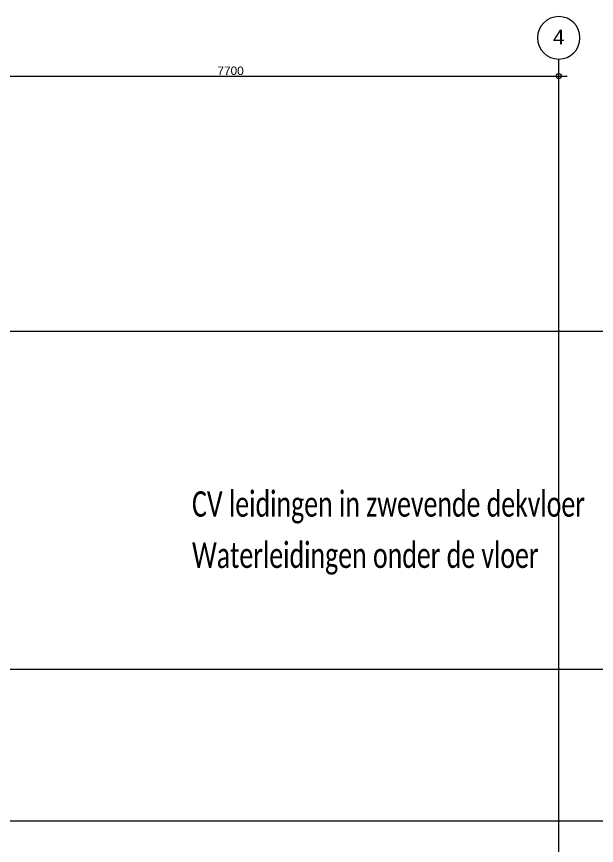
# Model space of a CAD drawing. Header units: metres. Extents: x -4.5 to 35.1, y -3.6 to 25.4.
# Drawn here: x 14.92 to 21.74, y 15.21 to 24.96 of the extents above; entities that cross this region are included whole.
import ezdxf

# ---------------------------------------------------------------- set-up
doc = ezdxf.new("R2010")
doc.units = ezdxf.units.M
doc.header["$PDMODE"] = 65
for name, color, linetype, lineweight in [('Algemeen', 7, 'Continuous', 25), ('New_A Stramien', 7, 'Continuous', 13), ('Standard', 7, 'Continuous', 25)]:
    doc.layers.add(name, color=color, linetype=linetype, lineweight=lineweight)
doc.styles.add('ARIAL', font='ARIAL.TTF')
doc.dimstyles.new('_DIMSTYLE_3', dxfattribs={"dimtxt": 0.1, "dimasz": 0.2, "dimexe": 0, "dimexo": 0, "dimgap": 0.05, "dimtad": 2, "dimdec": 0, "dimlfac": 1000, "dimrnd": 1, "dimdsep": 46, "dimtxsty": 'ARIAL', "dimblk1": 'ALL_ML_KREIS', "dimblk2": 'ALL_ML_KREIS', "dimsah": 1, "dimcen": 0, "dimclrd": 9, "dimclre": 9, "dimclrt": 9, "dimadec": 0, "dimazin": 0, "dimtfac": 1, "dimtdec": 0, "dimtix": 1, "dimtmove": 2, "dimatfit": 3, "dimfxl": 0, "dimtzin": 0, "dimlwd": 0, "dimlwe": 13, "dimarcsym": 0})

# ---------------------------------------------------------------- blocks, each defined once
blk = doc.blocks.new('ALL_ML_KREIS')
at = {"color": 0, "linetype": 'ByBlock', "lineweight": -2}
for p, q in [((0, -0.5), (0, 0.5)), ((-1, 0), (0.5, 0))]:
    blk.add_line(p, q, dxfattribs=at)
blk.add_circle((0, 0), 0.15, dxfattribs=at)
blk = doc.blocks.new('*D7')
at = {"layer": 'DEFPOINTS', "color": 252, "linetype": 'Continuous', "lineweight": 13}
for p in [(13.6, 24.26), (13.6, 24.26), (21.3, 24.26)]:
    blk.add_point(p, dxfattribs=at)
at = {"layer": 'Standard', "color": 9, "linetype": 'Continuous', "lineweight": -2}
for p, q in [((13.6, 24.26), (13.6, 24.26)), ((21.3, 24.26), (21.3, 24.26))]:
    blk.add_line(p, q, dxfattribs=at)
at = {"layer": 'Standard', "color": 252, "linetype": 'Continuous', "lineweight": -2}
blk.add_line((13.6, 24.26), (21.3, 24.26), dxfattribs=at)
at = {"layer": 'Standard', "color": 9, "linetype": 'Continuous', "lineweight": 13, "xscale": 0.2, "yscale": 0.2, "zscale": 0.2, "rotation": 180}
blk.add_blockref('ALL_ML_KREIS', (13.6, 24.26), dxfattribs=at)
at = {"layer": 'Standard', "color": 9, "linetype": 'Continuous', "lineweight": 13, "xscale": 0.2, "yscale": 0.2, "zscale": 0.2}
blk.add_blockref('ALL_ML_KREIS', (21.3, 24.26), dxfattribs=at)
at = {"layer": 'Standard', "color": 9, "linetype": 'Continuous', "lineweight": 13, "insert": (17.438, 24.3217), "char_height": 0.1, "width": 0.4, "attachment_point": 5, "style": 'ARIAL'}
blk.add_mtext('\\A1;{7700}', dxfattribs=at)
blk = doc.blocks.new('NSY101')
at = {"color": 0, "linetype": 'ByBlock', "lineweight": -2}
blk.add_circle((0, 0), 0.05, dxfattribs=at)
blk = doc.blocks.new('COMPLEXOBJECT_4')
at = {"layer": 'Standard', "color": 252, "linetype": 'Continuous', "lineweight": 13, "insert": (21.3, 24.72), "char_height": 0.175, "width": 0.223735, "attachment_point": 5, "style": 'ARIAL'}
blk.add_mtext('\\W0.99;4', dxfattribs=at)

msp = doc.modelspace()

# ---------------------------------------------------------------- linework, layer by layer
at = {"layer": 'New_A Stramien', "color": 252, "linetype": 'Continuous', "lineweight": 13}
for p, q in [((21.3, 23.4554), (21.3, 24.46)), ((21.3, -1.7955), (21.3, 23.4554)), ((21.3, -1.7955), (21.3, 23.4554)), ((-2.89, 21.26), (25.9, 21.26)), ((-2.89, 21.26), (25.9, 21.26)), ((-2.89, 21.26), (25.9, 21.26)), ((-2.89, 15.5), (25.9, 15.5)), ((-2.89, 15.5), (25.9, 15.5))]:
    msp.add_line(p, q, dxfattribs=at)
for start, end in [(90, 270), (270, 90)]:
    msp.add_arc((21.3, 24.71), 0.25, start, end, dxfattribs=at)
at = {"layer": 'Standard', "color": 252, "linetype": 'Continuous', "lineweight": 13}
msp.add_line((-4.1221, 17.284), (26.8317, 17.284), dxfattribs=at)
msp.add_line((-4.1221, 17.284), (26.8317, 17.284), dxfattribs=at)
msp.add_line((-4.1221, 17.284), (26.8317, 17.284), dxfattribs=at)

# ---------------------------------------------------------------- block references
at = {"layer": 'New_A Stramien', "color": 252, "linetype": 'Continuous', "lineweight": 13, "xscale": 1e-09, "yscale": 1e-09, "zscale": 1e-09}
msp.add_blockref('NSY101', (21.3, 23.4554), dxfattribs=at)
msp.add_blockref('NSY101', (21.3, 23.4554), dxfattribs=at)
at = {"layer": 'Standard', "color": 252, "linetype": 'Continuous', "lineweight": 13}
msp.add_blockref('COMPLEXOBJECT_4', (0, 0), dxfattribs=at)

# ---------------------------------------------------------------- texts
at = {"layer": 'Algemeen', "color": 7, "linetype": 'Continuous', "lineweight": 50, "insert": (16.9842, 19.3764), "char_height": 0.3, "width": 6.85923, "attachment_point": 1, "line_spacing_factor": 1.204819, "style": 'ARIAL'}
msp.add_mtext('{\\fCalibri|i0|b0;\\H0.300000;\\W0.700000;\\C7;CV leidingen in zwevende dekvloer}\\P{\\fCalibri|i0|b0;\\H0.300000;\\W0.700000;\\C7;Waterleidingen onder de vloer}\\P', dxfattribs=at)

# ---------------------------------------------------------------- dimensions: what is measured, and where the dimension line sits
at = {"layer": 'Standard', "color": 252, "linetype": 'Continuous', "lineweight": 13}
dim = msp.add_linear_dim(base=(21.3, 24.26), p1=(13.6, 24.26), p2=(21.3, 24.26), dimstyle='_DIMSTYLE_3', override={"dimpost": '<>', "dimclrd": 9, "dimclre": 9, "dimclrt": 9, "dimlwd": 0, "dimlwe": 13}, dxfattribs=at)
dim.commit()
dim.dimension.update_dxf_attribs({"geometry": '*D7', "text_midpoint": (17.438, 24.3217), "dimtype": 160})

doc.saveas('drawing.dxf')
